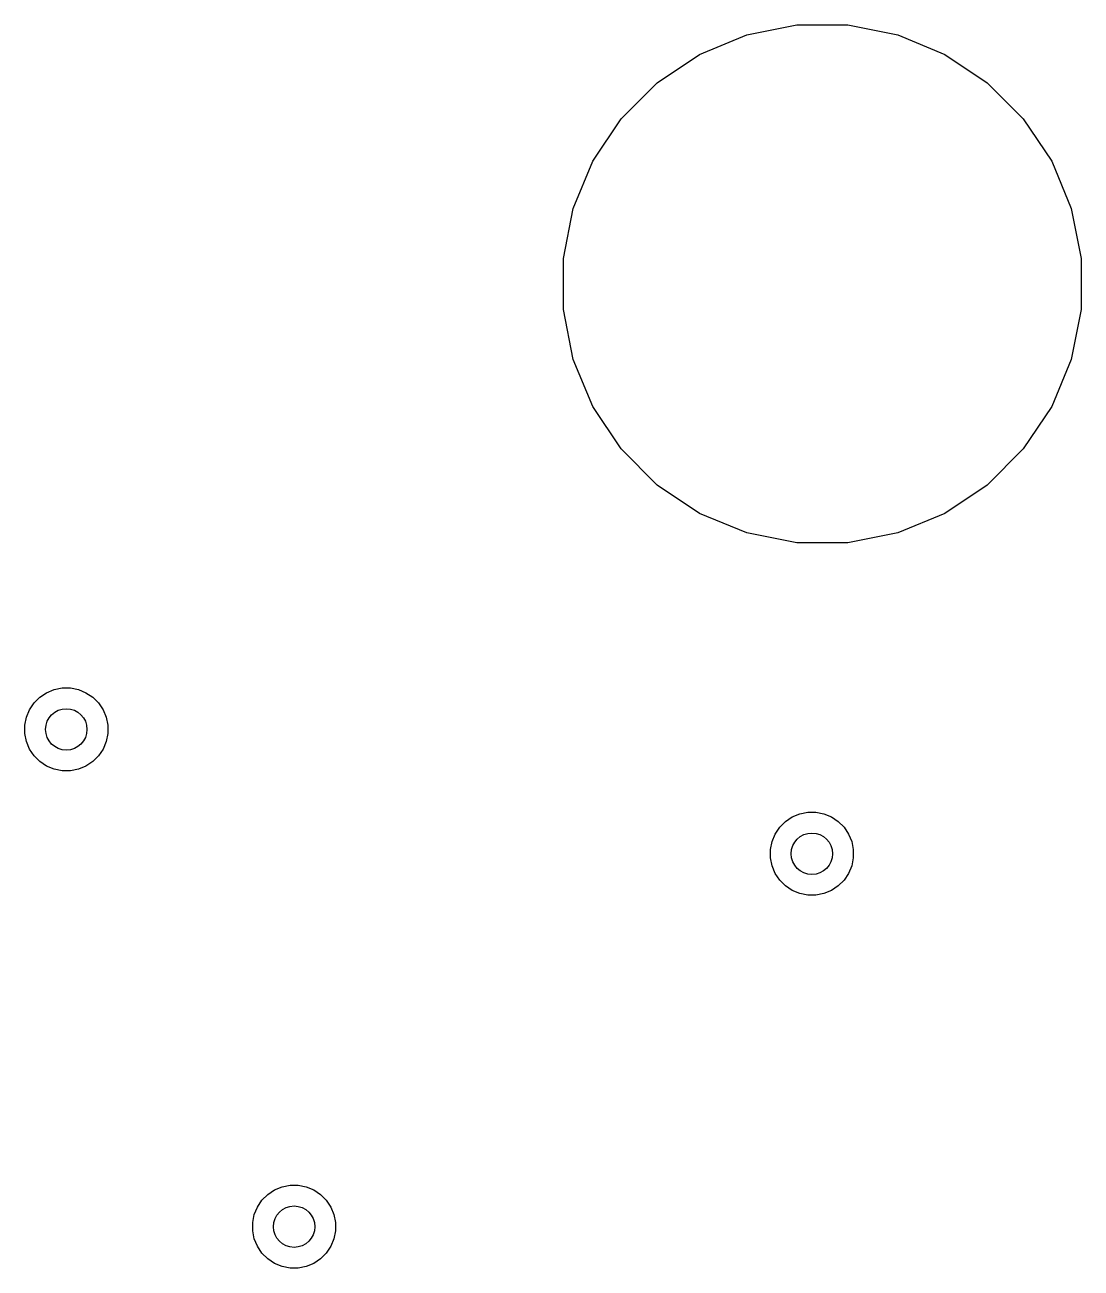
# Model space of a CAD drawing. Extents: x 1.98 to 5.89, y -3.93 to -1.98.
# Drawn here: x 3.2717 to 3.6732, y -2.4528 to -1.9803 of the extents above; entities that cross this region are included whole.
import ezdxf

# ---------------------------------------------------------------- set-up
doc = ezdxf.new("R2010")
doc.units = 0
doc.header["$MEASUREMENT"] = 0
doc.layers.add('BLACK', color=7, linetype='CONTINUOUS')

msp = doc.modelspace()

# ---------------------------------------------------------------- linework, layer by layer
at = {"layer": 'BLACK', "linetype": 'CONTINUOUS'}
for p, q in [((3.52818, -1.99152), (3.54609, -1.9841)), ((3.54609, -1.9841), (3.56511, -1.98031)), ((3.56511, -1.98031), (3.5845, -1.98031)), ((3.5845, -1.98031), (3.60351, -1.9841)), ((3.60351, -1.9841), (3.62142, -1.99152)), ((3.51206, -2.00229), (3.52818, -1.99152)), ((3.62142, -1.99152), (3.63755, -2.00229)), ((3.49835, -2.016), (3.51206, -2.00229)), ((3.63755, -2.00229), (3.65125, -2.016)), ((3.48758, -2.03212), (3.49835, -2.016)), ((3.65125, -2.016), (3.66203, -2.03212)), ((3.48016, -2.05003), (3.48758, -2.03212)), ((3.66203, -2.03212), (3.66945, -2.05003)), ((3.47638, -2.06905), (3.48016, -2.05003)), ((3.66945, -2.05003), (3.67323, -2.06905)), ((3.47638, -2.08843), (3.47638, -2.06905)), ((3.67323, -2.06905), (3.67323, -2.08843)), ((3.48016, -2.10745), (3.47638, -2.08843)), ((3.67323, -2.08843), (3.66945, -2.10745)), ((3.48758, -2.12536), (3.48016, -2.10745)), ((3.66945, -2.10745), (3.66203, -2.12536)), ((3.49835, -2.14148), (3.48758, -2.12536)), ((3.66203, -2.12536), (3.65125, -2.14148)), ((3.51206, -2.15519), (3.49835, -2.14148)), ((3.65125, -2.14148), (3.63755, -2.15519)), ((3.52818, -2.16596), (3.51206, -2.15519)), ((3.63755, -2.15519), (3.62142, -2.16596)), ((3.54609, -2.17338), (3.52818, -2.16596)), ((3.62142, -2.16596), (3.60351, -2.17338)), ((3.56511, -2.17717), (3.54609, -2.17338)), ((3.5845, -2.17717), (3.56511, -2.17717)), ((3.60351, -2.17338), (3.5845, -2.17717)), ((3.27736, -2.2358), (3.27994, -2.23408)), ((3.27994, -2.23408), (3.28281, -2.23289)), ((3.28281, -2.23289), (3.28585, -2.23228)), ((3.28585, -2.23228), (3.28895, -2.23228)), ((3.28895, -2.23228), (3.292, -2.23289)), ((3.292, -2.23289), (3.29486, -2.23408)), ((3.29486, -2.23408), (3.29744, -2.2358)), ((3.27345, -2.24057), (3.27517, -2.23799)), ((3.27517, -2.23799), (3.27736, -2.2358)), ((3.29744, -2.2358), (3.29963, -2.23799)), ((3.29963, -2.23799), (3.30136, -2.24057)), ((3.27165, -2.24648), (3.27226, -2.24344)), ((3.27226, -2.24344), (3.27345, -2.24057)), ((3.30136, -2.24057), (3.30254, -2.24344)), ((3.30254, -2.24344), (3.30315, -2.24648)), ((3.27165, -2.24958), (3.27165, -2.24648)), ((3.30315, -2.24648), (3.30315, -2.24958)), ((3.27226, -2.25263), (3.27165, -2.24958)), ((3.27345, -2.25549), (3.27226, -2.25263)), ((3.30254, -2.25263), (3.30136, -2.25549)), ((3.30315, -2.24958), (3.30254, -2.25263)), ((3.27517, -2.25807), (3.27345, -2.25549)), ((3.27736, -2.26026), (3.27517, -2.25807)), ((3.29963, -2.25807), (3.29744, -2.26026)), ((3.30136, -2.25549), (3.29963, -2.25807)), ((3.27994, -2.26199), (3.27736, -2.26026)), ((3.28281, -2.26317), (3.27994, -2.26199)), ((3.29486, -2.26199), (3.292, -2.26317)), ((3.29744, -2.26026), (3.29486, -2.26199)), ((3.28585, -2.26378), (3.28281, -2.26317)), ((3.28895, -2.26378), (3.28585, -2.26378)), ((3.292, -2.26317), (3.28895, -2.26378)), ((3.56083, -2.28304), (3.56341, -2.28132)), ((3.56341, -2.28132), (3.56627, -2.28013)), ((3.56627, -2.28013), (3.56932, -2.27953)), ((3.56932, -2.27953), (3.57242, -2.27953)), ((3.57242, -2.27953), (3.57546, -2.28013)), ((3.57546, -2.28013), (3.57833, -2.28132)), ((3.57833, -2.28132), (3.5809, -2.28304)), ((3.55691, -2.28782), (3.55863, -2.28524)), ((3.55863, -2.28524), (3.56083, -2.28304)), ((3.5809, -2.28304), (3.5831, -2.28524)), ((3.5831, -2.28524), (3.58482, -2.28782)), ((3.55512, -2.29372), (3.55572, -2.29068)), ((3.55572, -2.29068), (3.55691, -2.28782)), ((3.58482, -2.28782), (3.58601, -2.29068)), ((3.58601, -2.29068), (3.58661, -2.29372)), ((3.55512, -2.29683), (3.55512, -2.29372)), ((3.58661, -2.29372), (3.58661, -2.29683)), ((3.55572, -2.29987), (3.55512, -2.29683)), ((3.55691, -2.30274), (3.55572, -2.29987)), ((3.58601, -2.29987), (3.58482, -2.30274)), ((3.58661, -2.29683), (3.58601, -2.29987)), ((3.55863, -2.30531), (3.55691, -2.30274)), ((3.56083, -2.30751), (3.55863, -2.30531)), ((3.5831, -2.30531), (3.5809, -2.30751)), ((3.58482, -2.30274), (3.5831, -2.30531)), ((3.56341, -2.30923), (3.56083, -2.30751)), ((3.56627, -2.31042), (3.56341, -2.30923)), ((3.57833, -2.30923), (3.57546, -2.31042)), ((3.5809, -2.30751), (3.57833, -2.30923)), ((3.56932, -2.31102), (3.56627, -2.31042)), ((3.57242, -2.31102), (3.56932, -2.31102)), ((3.57546, -2.31042), (3.57242, -2.31102)), ((3.36398, -2.42478), (3.36656, -2.42305)), ((3.36656, -2.42305), (3.36942, -2.42187)), ((3.36942, -2.42187), (3.37246, -2.42126)), ((3.37246, -2.42126), (3.37557, -2.42126)), ((3.37557, -2.42126), (3.37861, -2.42187)), ((3.37861, -2.42187), (3.38148, -2.42305)), ((3.38148, -2.42305), (3.38405, -2.42478)), ((3.36006, -2.42955), (3.36178, -2.42697)), ((3.36178, -2.42697), (3.36398, -2.42478)), ((3.38405, -2.42478), (3.38625, -2.42697)), ((3.38625, -2.42697), (3.38797, -2.42955)), ((3.35827, -2.43546), (3.35887, -2.43241)), ((3.35887, -2.43241), (3.36006, -2.42955)), ((3.38797, -2.42955), (3.38916, -2.43241)), ((3.38916, -2.43241), (3.38976, -2.43546)), ((3.35827, -2.43856), (3.35827, -2.43546)), ((3.38976, -2.43546), (3.38976, -2.43856)), ((3.35887, -2.4416), (3.35827, -2.43856)), ((3.36006, -2.44447), (3.35887, -2.4416)), ((3.38916, -2.4416), (3.38797, -2.44447)), ((3.38976, -2.43856), (3.38916, -2.4416)), ((3.36178, -2.44705), (3.36006, -2.44447)), ((3.36398, -2.44924), (3.36178, -2.44705)), ((3.38625, -2.44705), (3.38405, -2.44924)), ((3.38797, -2.44447), (3.38625, -2.44705)), ((3.36656, -2.45096), (3.36398, -2.44924)), ((3.36942, -2.45215), (3.36656, -2.45096)), ((3.38148, -2.45096), (3.37861, -2.45215)), ((3.38405, -2.44924), (3.38148, -2.45096)), ((3.37246, -2.45276), (3.36942, -2.45215)), ((3.37557, -2.45276), (3.37246, -2.45276)), ((3.37861, -2.45215), (3.37557, -2.45276))]:
    msp.add_line(p, q, dxfattribs=at)
at = {"layer": 'BLACK'}
for centre in [(3.2874, -2.24803), (3.57087, -2.29528), (3.37402, -2.43701)]:
    msp.add_circle(centre, 0.00787, dxfattribs=at)

doc.saveas('drawing.dxf')
